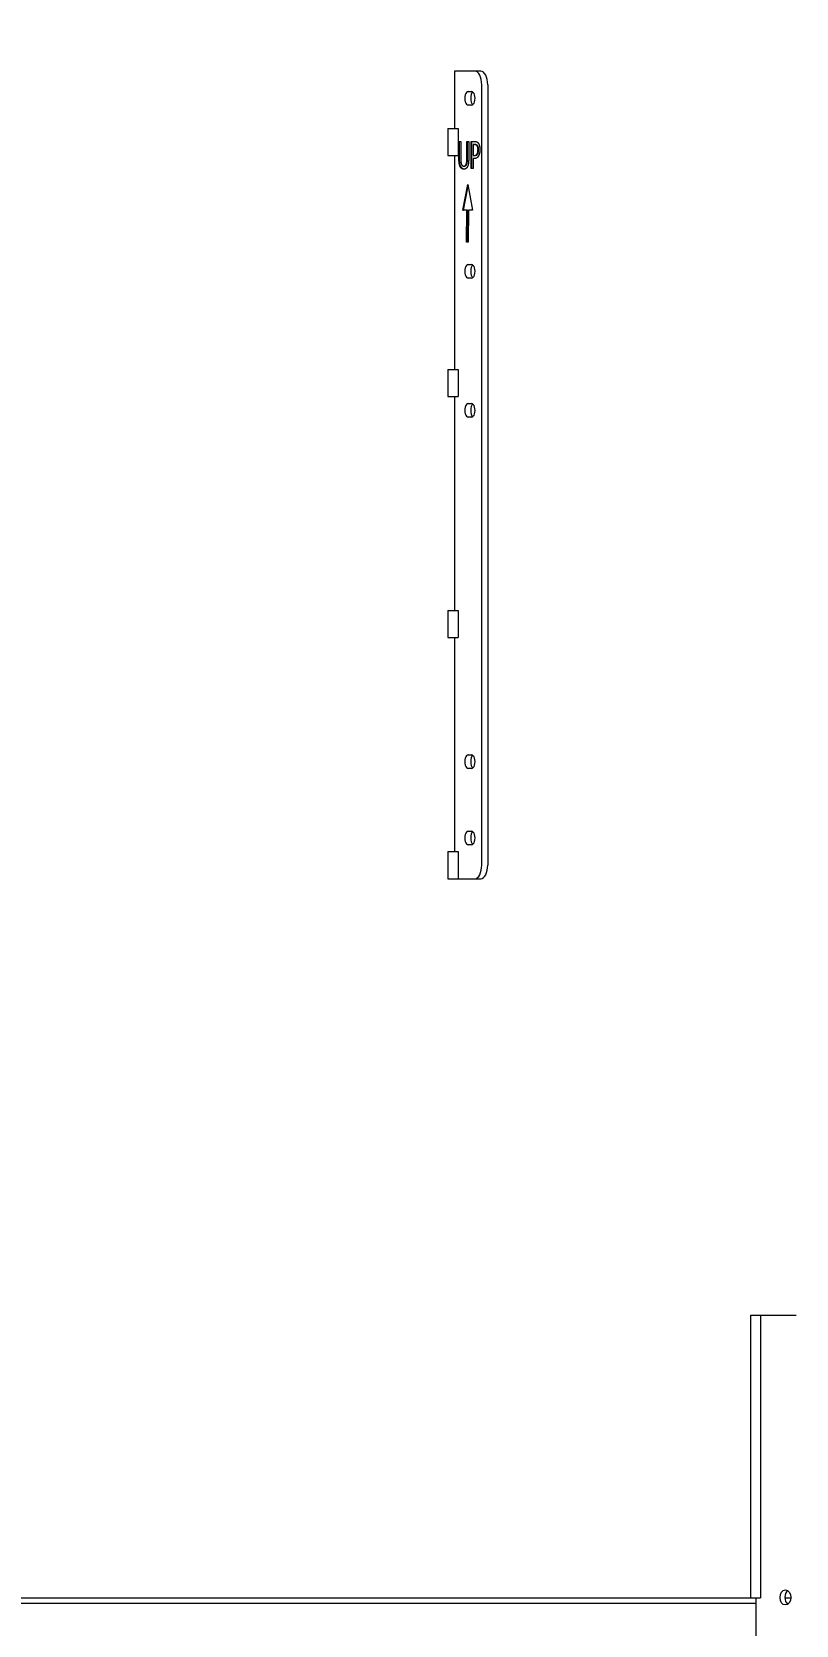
# Model space of a CAD drawing. Header units: inches. Extents: x 20 to 536, y 8 to 344.
# Drawn here: x 95.5 to 123.7, y 68 to 126.6 of the extents above; entities that cross this region are included whole.
import ezdxf

# ---------------------------------------------------------------- set-up
doc = ezdxf.new("R2010")
doc.units = ezdxf.units.IN
doc.header["$LTSCALE"] = 16
doc.header["$MEASUREMENT"] = 0
doc.layers.add('Dimension (ANSI)', color=7, linetype='Continuous', lineweight=25)
doc.layers.add('Visible (ANSI)', color=7, linetype='Continuous', lineweight=50)
doc.styles.add('MEMCOR Medium', font='arial.ttf')
doc.dimstyles.new('Default (ANSI)', dxfattribs={"dimscale": 16, "dimtxt": 0.15, "dimasz": 0.098425, "dimexe": 0.125, "dimexo": 0.0625, "dimgap": 0.031496, "dimtad": 0, "dimtih": 1, "dimtoh": 1, "dimdec": 4, "dimrnd": 1e-08, "dimzin": 3, "dimdsep": 46, "dimlunit": 5, "dimtxsty": 'MEMCOR Medium', "dimcen": 0.09, "dimdle": 0.393701, "dimclrd": 256, "dimclre": 256, "dimclrt": 256, "dimadec": 0, "dimazin": 1, "dimtfac": 0.8, "dimtofl": 0, "dimtmove": 0, "dimatfit": 3, "dimfxl": 1, "dimfrac": 1, "dimtolj": 1, "dimtzin": 4, "dimlwd": -1, "dimlwe": -1, "dimarcsym": 0})

# ---------------------------------------------------------------- blocks, each defined once
blk = doc.blocks.new('*D22')
at = {"layer": 'Defpoints', "color": 0, "transparency": 16777216}
for p in [(34.61, 153.466), (106.522, 153.466), (84.301, 44.219)]:
    blk.add_point(p, dxfattribs=at)
at = {"layer": 'Dimension (ANSI)', "transparency": 16777216}
for p, q in [((105.522, 153.466), (32.61, 153.466)), ((34.61, 151.891), (34.61, 93.648)), ((34.61, 45.794), (34.61, 84.668)), ((83.301, 44.219), (32.61, 44.219))]:
    blk.add_line(p, q, dxfattribs=at)
for points in [[(34.347, 151.891), (34.872, 151.891), (34.61, 153.466)], [(34.347, 45.794), (34.872, 45.794), (34.61, 44.219)]]:
    blk.add_solid(points, dxfattribs=at)
at = {"layer": 'Dimension (ANSI)', "transparency": 16777216, "char_height": 2.4, "attachment_point": 5, "style": 'MEMCOR Medium'}
for s, insert in [('\\A1; 109{\\H0.8x;\\S1#4;} in', (34.61, 91.606)), ('\\A1;[2774.9 mm]', (34.61, 87.116))]:
    blk.add_mtext(s, dxfattribs=dict(at, insert=insert))

msp = doc.modelspace()

# ---------------------------------------------------------------- linework, layer by layer
at = {"layer": 'Visible (ANSI)', "linetype": 'Continuous', "lineweight": 18}
for p, q in [((111.84145, 125.20079), (111.09145, 125.20079)), ((111.09145, 125.20079), (111.09145, 123.09079)), ((112.05795, 125.20079), (111.84145, 125.20079)), ((111.59145, 124.45079), (111.71645, 124.45079)), ((112.09145, 95.95079), (112.09145, 124.70079)), ((112.30795, 124.70079), (112.30795, 95.95079)), ((111.71645, 123.95079), (111.59145, 123.95079)), ((110.84465, 123.09079), (111.21645, 123.09079)), ((110.84465, 123.09079), (110.84465, 122.09079)), ((111.21645, 123.09079), (111.21645, 122.09079)), ((110.84465, 122.09079), (111.21645, 122.09079)), ((111.09145, 122.09079), (111.09145, 114.21079)), ((111.248, 121.98638), (111.248, 122.61036)), ((111.248, 122.61036), (111.31445, 122.61036)), ((111.26965, 121.98638), (111.26965, 122.61036)), ((111.31445, 122.61036), (111.31445, 121.98638)), ((111.54338, 122.61036), (111.60983, 122.61036)), ((111.54338, 121.98313), (111.54338, 122.61036)), ((111.56503, 121.98313), (111.56503, 122.61036)), ((111.60983, 122.61036), (111.60983, 121.98638)), ((111.70505, 121.61036), (111.70505, 122.61036)), ((111.70505, 122.61036), (111.83066, 122.61036)), ((111.7267, 121.61036), (111.7267, 122.61036)), ((111.8266, 122.49529), (111.7715, 122.49529)), ((111.7715, 122.49529), (111.7715, 122.09659)), ((111.7715, 122.09659), (111.81688, 122.09659)), ((111.81688, 122.09659), (111.83853, 122.09659)), ((111.8266, 122.49529), (111.84825, 122.49529)), ((111.92344, 122.15655), (111.94509, 122.15655)), ((111.42871, 121.70275), (111.45036, 121.70275)), ((111.7715, 121.61036), (111.70505, 121.61036)), ((111.7715, 121.98313), (111.7715, 121.61036)), ((111.82782, 121.98313), (111.7715, 121.98313)), ((111.39104, 120.08128), (111.57334, 121.02444)), ((111.41269, 120.08128), (111.58383, 120.9667)), ((111.57334, 121.02444), (111.74594, 120.07434)), ((111.53914, 120.07918), (111.39104, 120.08128)), ((111.39104, 120.08128), (111.41269, 120.08128)), ((111.5608, 120.07918), (111.41269, 120.08128)), ((111.53193, 118.90326), (111.53914, 120.07918)), ((111.53914, 120.07918), (111.5608, 120.07918)), ((111.55358, 118.90352), (111.5608, 120.07918)), ((111.59579, 120.07786), (111.58961, 118.90396)), ((111.59579, 120.07786), (111.61744, 120.07786)), ((111.74594, 120.07434), (111.59579, 120.07786)), ((111.74585, 120.07485), (111.61744, 120.07786)), ((111.58961, 118.90396), (111.53193, 118.90326)), ((111.59145, 118.07579), (111.71645, 118.07579)), ((111.71645, 117.57579), (111.59145, 117.57579)), ((110.84465, 114.21079), (111.21645, 114.21079)), ((110.84465, 114.21079), (110.84465, 113.21079)), ((111.21645, 114.21079), (111.21645, 113.21079)), ((110.84465, 113.21079), (111.21645, 113.21079)), ((111.09145, 113.21079), (111.09145, 105.33079)), ((111.59145, 112.95079), (111.71645, 112.95079)), ((111.71645, 112.45079), (111.59145, 112.45079)), ((110.84465, 105.33079), (111.21645, 105.33079)), ((110.84465, 105.33079), (110.84465, 104.33079)), ((111.21645, 105.33079), (111.21645, 104.33079)), ((110.84465, 104.33079), (111.21645, 104.33079)), ((111.09145, 104.33079), (111.09145, 96.45079)), ((111.59145, 100.01329), (111.71645, 100.01329)), ((111.71645, 99.51329), (111.59145, 99.51329)), ((111.59145, 97.20079), (111.71645, 97.20079)), ((110.84465, 96.45079), (111.21645, 96.45079)), ((110.84465, 96.45079), (110.84465, 95.45079)), ((111.21645, 96.45079), (111.21645, 95.45079)), ((111.71645, 96.70079), (111.59145, 96.70079)), ((110.84465, 95.45079), (111.21645, 95.45079)), ((111.21645, 95.45079), (111.84145, 95.45079)), ((111.84145, 95.45079), (112.05795, 95.45079)), ((121.99256, 79.37279), (122.36582, 79.37279)), ((121.99256, 79.37279), (121.99256, 68.95079)), ((122.36582, 79.37279), (123.67629, 79.37279)), ((122.36582, 79.37279), (122.36582, 68.95079)), ((122.20829, 68.75079), (91.98584, 68.75079)), ((92.20158, 68.95079), (121.99256, 68.95079)), ((121.99256, 68.95079), (122.36582, 68.95079)), ((122.20829, 61.37992), (122.20829, 68.95079)), ((123.2597, 68.95079), (123.47768, 68.95079)), ((123.40096, 68.75079), (123.33643, 68.75079))]:
    msp.add_line(p, q, dxfattribs=at)
for centre, major_axis, ratio, start_param, end_param in [((111.84145, 124.70079), (0, 0.5), 0.5, 4.71238898, 6.28318531), ((112.05795, 124.70079), (0, 0.5), 0.5, 4.71238898, 6.28318531), ((111.59145, 124.20079), (0, -0.25), 0.5, 3.14159265, 6.28318531), ((111.71645, 124.20079), (0, 0.25), 0.5, 3.14159265, 6.28318531), ((111.80795, 124.20079), (0, 0.25), 0.5, 0.37473443, 2.76685822), ((111.59145, 117.82579), (0, -0.25), 0.5, 3.14159265, 6.28318531), ((111.80795, 117.82579), (0, 0.25), 0.5, 0.37473443, 2.76685822), ((111.71645, 117.82579), (0, 0.25), 0.5, 3.14159265, 6.28318531), ((111.59145, 112.70079), (0, -0.25), 0.5, 3.14159265, 6.28318531), ((111.80795, 112.70079), (0, 0.25), 0.5, 0.37473443, 2.76685822), ((111.71645, 112.70079), (0, 0.25), 0.5, 3.14159265, 6.28318531), ((111.59145, 99.76329), (0, -0.25), 0.5, 3.14159265, 6.28318531), ((111.80795, 99.76329), (0, 0.25), 0.5, 0.37473443, 2.76685822), ((111.71645, 99.76329), (0, 0.25), 0.5, 3.14159265, 6.28318531), ((111.59145, 96.95079), (0, -0.25), 0.5, 3.14159265, 6.28318531), ((111.80795, 96.95079), (0, 0.25), 0.5, 0.37473443, 2.76685822), ((111.71645, 96.95079), (0, 0.25), 0.5, 3.14159265, 6.28318531), ((111.84145, 95.95079), (0, -0.5), 0.5, 0, 1.57079633), ((112.05795, 95.95079), (0, -0.5), 0.5, 0, 1.57079633), ((123.45708, 68.97279), (0, -0.28), 0.70710678, 3.60436277, 5.82041519)]:
    msp.add_ellipse(centre, major_axis=major_axis, ratio=ratio, start_param=start_param, end_param=end_param, dxfattribs=at)
msp.add_ellipse((123.28031, 68.97279), major_axis=(0, 0.28), ratio=0.70710678, dxfattribs=at)
for points in [[(111.81688, 122.09659), (111.8574, 122.09659), (111.90724, 122.12252), (111.92344, 122.15655)], [(111.91575, 122.4572), (111.89994, 122.47827), (111.8578, 122.49529), (111.8266, 122.49529)], [(111.83066, 122.61036), (111.87523, 122.61036), (111.93763, 122.58119), (111.96153, 122.54796)], [(111.95181, 122.30485), (111.95181, 122.35672), (111.93398, 122.43289), (111.91575, 122.4572)], [(111.92344, 122.15655), (111.93844, 122.18654), (111.95181, 122.25704), (111.95181, 122.30485)], [(111.96153, 122.54796), (111.98949, 122.50988), (112.02109, 122.39237), (112.02109, 122.3089)], [(112.02109, 122.3089), (112.02109, 122.24407), (111.998, 122.12738), (111.97733, 122.08686)], [(111.29581, 121.68168), (111.26947, 121.73354), (111.248, 121.87941), (111.248, 121.98638)], [(111.42871, 121.58929), (111.38455, 121.58929), (111.31891, 121.63548), (111.29581, 121.68168)], [(111.31445, 121.98638), (111.31445, 121.91668), (111.32336, 121.82268), (111.33592, 121.78459)], [(111.33592, 121.78459), (111.34929, 121.74407), (111.39549, 121.70275), (111.42871, 121.70275)], [(111.42871, 121.70275), (111.45991, 121.70275), (111.50853, 121.74407), (111.5219, 121.78459)], [(111.56202, 121.68168), (111.53811, 121.63467), (111.4749, 121.58929), (111.42871, 121.58929)], [(111.5219, 121.78459), (111.53446, 121.82268), (111.54338, 121.91587), (111.54338, 121.98313)], [(111.60983, 121.98638), (111.60983, 121.88184), (111.58876, 121.73273), (111.56202, 121.68168)], [(111.97733, 122.08686), (111.9514, 122.03581), (111.8813, 121.98313), (111.82782, 121.98313)]]:
    msp.add_open_spline(points, degree=2, dxfattribs=at)
for points, knots in [([(111.83853, 122.09659), (111.8538, 122.09659), (111.87024, 122.09797), (111.90259, 122.10718), (111.91264, 122.11427), (111.92906, 122.12902), (111.9377, 122.14103), (111.94509, 122.15655)], [-0.372028077, -0.372028077, -0.372028077, -0.372028077, -0.274279003, -0.274279003, -0.163348537, -0.163348537, 0, 0, 0, 0]), ([(111.9374, 122.4572), (111.92311, 122.47624), (111.90869, 122.48348), (111.88402, 122.49345), (111.86502, 122.49529), (111.84825, 122.49529)], [-0.38189383, -0.38189383, -0.38189383, -0.38189383, -0.255461127, -0.255461127, 0, 0, 0, 0]), ([(111.97346, 122.30485), (111.97346, 122.32513), (111.97244, 122.3456), (111.96687, 122.38795), (111.96253, 122.40391), (111.9533, 122.43164), (111.94599, 122.44575), (111.9374, 122.4572)], [-0.337279569, -0.337279569, -0.337279569, -0.337279569, -0.253916557, -0.253916557, -0.157342525, -0.157342525, 0, 0, 0, 0]), ([(111.94509, 122.15655), (111.94989, 122.16615), (111.95425, 122.17655), (111.96203, 122.19996), (111.96479, 122.21133), (111.97174, 122.24798), (111.97346, 122.27687), (111.97346, 122.30485)], [-0.377899074, -0.377899074, -0.377899074, -0.377899074, -0.298395577, -0.298395577, -0.213230014, -0.213230014, 0, 0, 0, 0]), ([(111.31746, 121.68168), (111.30876, 121.6988), (111.30126, 121.71782), (111.2887, 121.76009), (111.28388, 121.78273), (111.27586, 121.83721), (111.26965, 121.89137), (111.26965, 121.98638)], [-1.83487294, -1.83487294, -1.83487294, -1.83487294, -1.2832116, -1.2832116, -0.72393044, -0.72393044, 0, 0, 0, 0]), ([(111.43981, 121.58963), (111.42753, 121.59044), (111.4152, 121.59272), (111.38951, 121.60182), (111.37624, 121.6092), (111.34618, 121.63479), (111.33075, 121.6551), (111.31746, 121.68168)], [-0.684616332, -0.684616332, -0.684616332, -0.684616332, -0.497865325, -0.497865325, -0.286365354, -0.286365354, 0, 0, 0, 0]), ([(111.45036, 121.70275), (111.46363, 121.70275), (111.47692, 121.70555), (111.49767, 121.71659), (111.50984, 121.72447), (111.53041, 121.75228), (111.53773, 121.76695), (111.54355, 121.78459)], [-0.729908788, -0.729908788, -0.729908788, -0.729908788, -0.378375556, -0.378375556, -0.16104957, -0.16104957, 0, 0, 0, 0]), ([(111.54355, 121.78459), (111.55209, 121.81048), (111.55766, 121.83882), (111.56208, 121.88503), (111.56503, 121.91936), (111.56503, 121.98313)], [-1.42536624, -1.42536624, -1.42536624, -1.42536624, -0.48598408, -0.48598408, 0, 0, 0, 0])]:
    msp.add_open_spline(points, degree=3, knots=knots, dxfattribs=at)

# ---------------------------------------------------------------- dimensions: what is measured, and where the dimension line sits
at = {"layer": 'Dimension (ANSI)'}
dim = msp.add_linear_dim(base=(34.60981, 153.46579), p1=(84.30117, 44.21879), p2=(106.52207, 153.46579), angle=90, text=' <> in\\X[2774.9 mm]', dimstyle='Default (ANSI)', override={"dimgap": 0.031496, "dimdec": 4, "dimpost": '', "dimtol": 0, "dimlim": 0, "dimtp": 0, "dimtm": 0, "dimtdec": 2, "dimatfit": 1}, dxfattribs=at)
dim.commit()
dim.dimension.update_dxf_attribs({"geometry": '*D22', "text_midpoint": (34.60981, 89.15785), "dimtype": 160})

doc.saveas('drawing.dxf')
